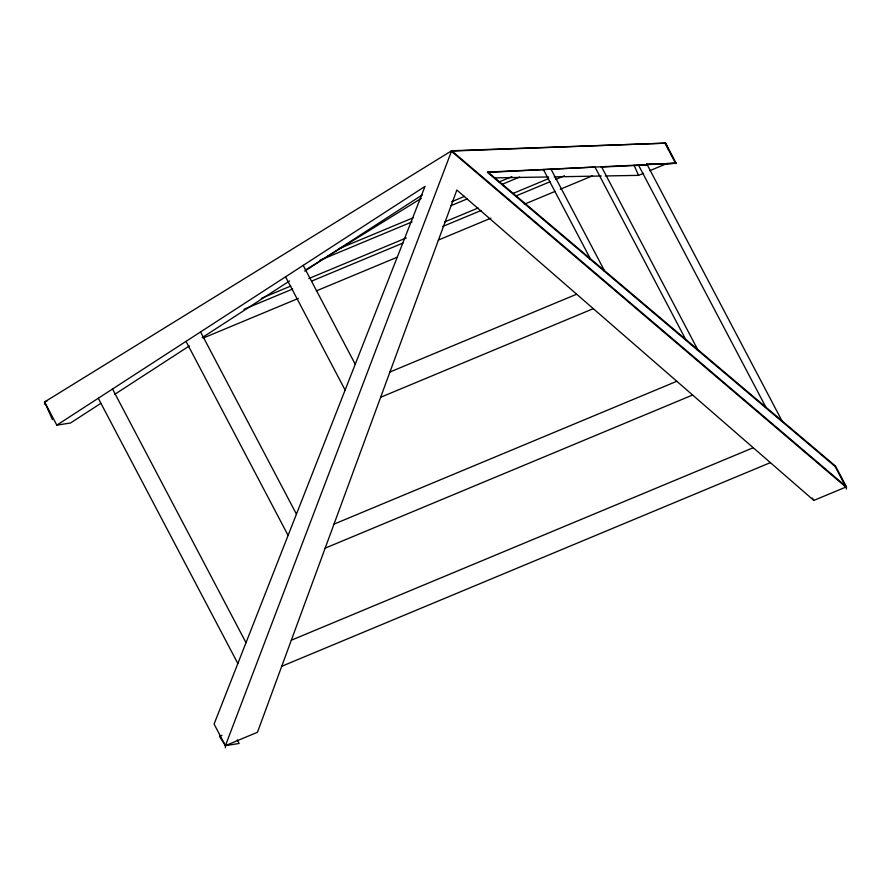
<?xml version="1.0" encoding="UTF-8"?>
<svg xmlns="http://www.w3.org/2000/svg" width="891" height="891" viewBox="0 0 891 891"><rect width="100%" height="100%" fill="white"/><g stroke="black" fill="none" stroke-linecap="round" stroke-linejoin="round"><path stroke-width="1.34" d="M44.55 404.169L44.595 401.952L451.67 150.757L665.61 143.15L676.191 163.265L646.387 164.401L647.144 164.623M225.39 747.85L225.434 745.633L451.67 150.757L846.45 486.831L846.405 489.048M845.971 487.154L835.079 466.45L487.488 172.397L487.978 172.074L835.558 466.127L846.45 486.831L845.971 487.154L451.191 151.08L451.67 150.757M542.897 169.802L543.376 169.479L590.288 258.624L589.797 258.958M550.527 169.446L551.006 169.123L604.376 270.552L603.898 270.875M451.191 151.08L665.61 143.15L668.406 149.465M637.967 165.358L638.446 165.035L765.848 407.154L765.369 407.477M646.387 164.401L676.191 163.265L487.978 172.074M685.112 339.582L685.591 339.259L594.988 167.062L487.488 172.397M697.13 349.751L697.62 349.428L601.503 166.762L601.013 167.085L646.666 164.946M781.44 421.075L781.919 420.752L646.866 164.078M47.123 400.894L44.595 401.952L56.812 425.152L425.029 186.375L214.085 724.071L225.434 745.633L239.133 743.484L237.24 739.886M100.806 403.356L70.512 423.002L56.812 425.152M114.794 394.29L189.371 345.931M202.19 337.622L289.586 280.943M304.733 271.12L422.423 194.806M305.323 270.073L421.254 198.37M338.992 248.689L413.279 217.738M451.704 201.722L464.501 196.388M499.083 181.976L511.891 176.641M319.769 260.35L412.043 221.892M450.49 205.866L467.151 198.927M501.756 184.504L519.687 177.031M261.308 298.34L290.811 286.044M308.776 278.56L406.263 237.93M444.754 221.892L478.111 207.993M512.737 193.559L548.656 178.59M243.945 309.322L292.671 289.018M311.906 280.999L402.932 243.065M442.682 226.503L481.151 210.476M515.766 196.042L550.382 181.619M555.516 179.481L564.493 175.739M203.293 338.012L298.318 298.418M316.294 290.923L397.197 257.209M438.283 240.091L490.93 218.15M524.32 204.239L555.138 191.387M560.272 189.248L592.37 175.872M605.357 175.95L638.546 175.371L643.536 173.299M649.762 170.704L667.214 163.432M389.935 372.015L576.655 294.208M380.646 397.275L593.283 308.665M334.002 524.131L676.804 381.281M325.17 548.154L692.608 395.025M291.312 640.217L753.229 447.728M281.734 666.279L770.381 462.641M222.004 735.298L219.442 736.367L225.434 745.633L257.466 732.279L456.849 190.028L813.839 500.419L846.45 486.831M494.683 177.888L548.633 176.941M554.169 176.852L601.202 176.028M812.336 498.114L813.839 500.419M665.132 143.473L675.712 163.588M303.207 265.373L355.242 364.252M285.543 276.823L345.129 390.058M200.564 331.931L296.436 514.152M186.007 341.376L288.105 535.413M112.533 389.022L246.005 642.701M98.277 398.266L237.841 663.505M634.08 165.269L638.546 175.371M44.595 401.952L52.424 419.628"/></g></svg>
